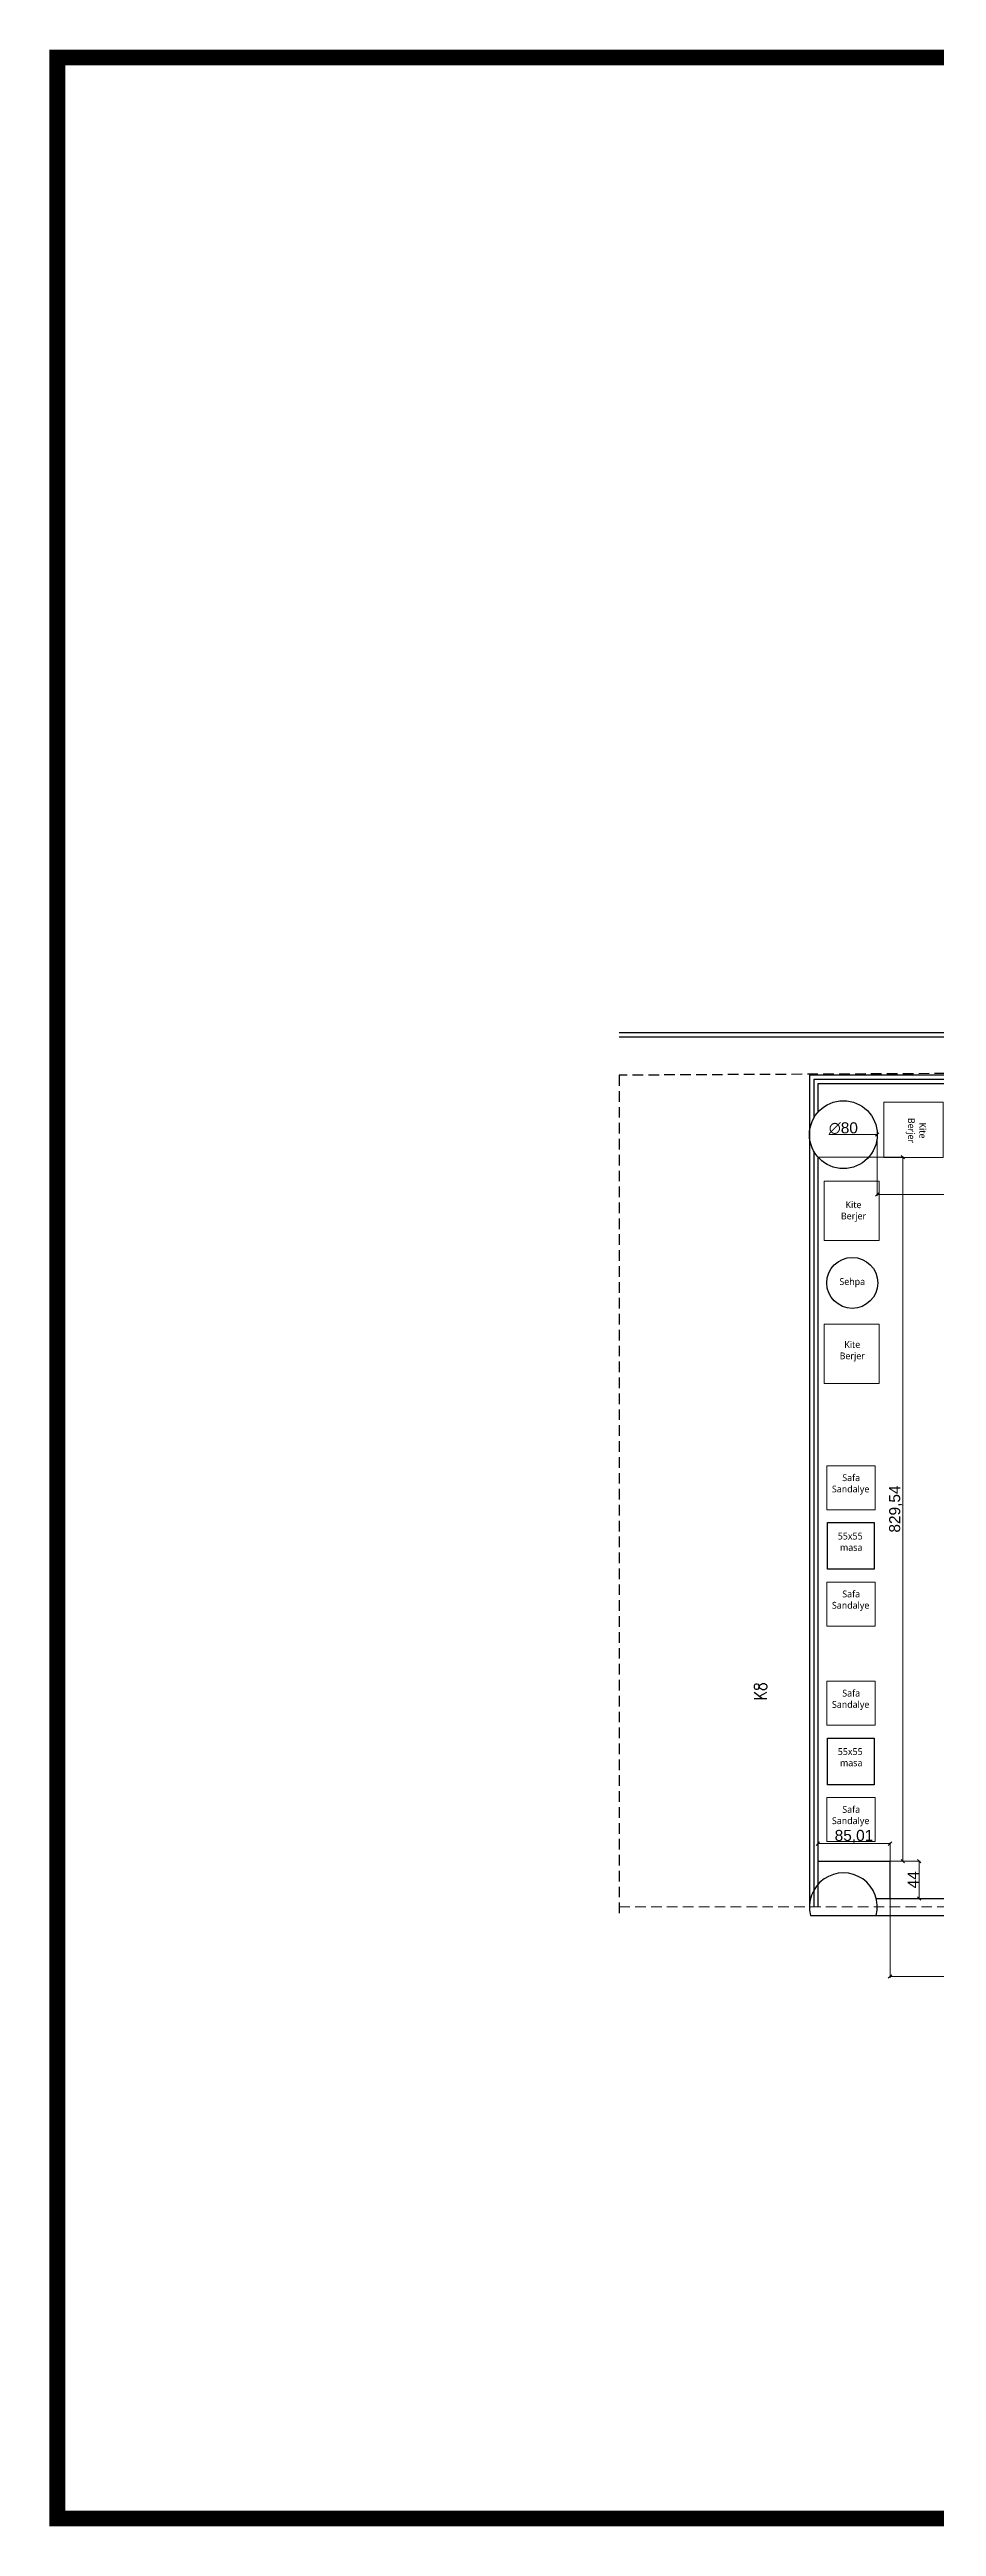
# Model space of a CAD drawing. Header units: millimetres. Extents: x 5603074 to 5608376, y 255765 to 258684.
# Drawn here: x 5603074 to 5604120, y 255765 to 258684 of the extents above; entities that cross this region are included whole.
import ezdxf

# ---------------------------------------------------------------- set-up
doc = ezdxf.new("R2010")
doc.units = ezdxf.units.MM
doc.header["$LTSCALE"] = 100
doc.header["$PDMODE"] = 2
doc.linetypes.add('HIDDEN2', pattern=[0.1875, 0.125, -0.0625])
for name, color, linetype, lineweight in [('AKS', 63, 'HIDDEN2', 5), ('t_olcu', 252, 'Continuous', 20), ('t_tefris', 44, 'Continuous', 25), ('t_tefrişoturum', 25, 'Continuous', 15), ('t_yazı', 7, 'Continuous', 25)]:
    doc.layers.add(name, color=color, linetype=linetype, lineweight=lineweight)
for name, color, linetype in [('cam', 4, 'Continuous'), ('DUVAR', 2, 'Continuous'), ('KOLON', 1, 'Continuous'), ('PARSEL', 4, 'Continuous'), ('YK-KUCUK-ing', 10, 'Continuous')]:
    doc.layers.add(name, color=color, linetype=linetype)
doc.styles.add('100', font='romans.shx', dxfattribs={"width": 0.7, "height": 15})
doc.styles.get("Standard").update_dxf_attribs({"font": 'arial.ttf'})
doc.dimstyles.new('olcu50', dxfattribs={"dimtxt": 13, "dimasz": 4, "dimexe": 1.25, "dimexo": 0.625, "dimtad": 1, "dimtxsty": 'Standard', "dimblk": 'OBLIQUE', "dimcen": 2.5, "dimclrd": 256, "dimclre": 256, "dimclrt": 7, "dimadec": 0, "dimazin": 0, "dimtfac": 1, "dimtmove": 0, "dimatfit": 3, "dimldrblk": 'OBLIQUE', "dimfxl": 1, "dimlwd": -1, "dimlwe": -1, "dimarcsym": 0})

# ---------------------------------------------------------------- blocks, each defined once
blk = doc.blocks.new('_OBLIQUE')
at = {"color": 0, "linetype": 'ByBlock'}
blk.add_line((-0.5, -0.5), (0.5, 0.5), dxfattribs=at)
blk = doc.blocks.new('*D239')
at = {"layer": 'Defpoints', "color": 0, "transparency": 16777216}
for p in [(5604065.2, 256505.1), (5604615, 256505.1), (5604615, 256412.9)]:
    blk.add_point(p, dxfattribs=at)
at = {"layer": 't_olcu', "transparency": 16777216}
for p, q in [((5604065.2, 256504.5), (5604065.2, 256411.6)), ((5604615, 256504.5), (5604615, 256411.6)), ((5604065.2, 256412.9), (5604615, 256412.9))]:
    blk.add_line(p, q, dxfattribs=at)
at = {"layer": 't_olcu', "transparency": 16777216, "xscale": 4, "yscale": 4, "zscale": 4, "rotation": 180}
blk.add_blockref('_OBLIQUE', (5604065.2, 256412.9), dxfattribs=at)
at = {"layer": 't_olcu', "transparency": 16777216, "xscale": 4, "yscale": 4, "zscale": 4}
blk.add_blockref('_OBLIQUE', (5604615, 256412.9), dxfattribs=at)
at = {"layer": 't_olcu', "color": 7, "transparency": 16777216, "insert": (5604340.1, 256421.3), "char_height": 13, "attachment_point": 5}
blk.add_mtext('549,8', dxfattribs=at)
blk = doc.blocks.new('*D240')
at = {"layer": 'Defpoints', "color": 0, "transparency": 16777216}
for p in [(5604065.2, 256549.1), (5604099.5, 256549.1), (5604065.2, 256505.1)]:
    blk.add_point(p, dxfattribs=at)
at = {"layer": 't_olcu', "transparency": 16777216}
for p, q in [((5604065.9, 256549.1), (5604100.8, 256549.1)), ((5604099.5, 256505.1), (5604099.5, 256549.1)), ((5604065.9, 256505.1), (5604100.8, 256505.1))]:
    blk.add_line(p, q, dxfattribs=at)
at = {"layer": 't_olcu', "transparency": 16777216, "xscale": 4, "yscale": 4, "zscale": 4}
for p, rotation in [((5604099.5, 256549.1), 90), ((5604099.5, 256505.1), 270)]:
    blk.add_blockref('_OBLIQUE', p, dxfattribs=dict(at, rotation=rotation))
at = {"layer": 't_olcu', "color": 7, "transparency": 16777216, "insert": (5604092.4, 256527.1), "char_height": 13, "attachment_point": 5, "rotation": 90}
blk.add_mtext('44', dxfattribs=at)
blk = doc.blocks.new('*D241')
at = {"layer": 'Defpoints', "color": 0, "transparency": 16777216}
for p in [(5603980.2, 256569.6), (5603980.2, 256549.1), (5604065.2, 256549.1)]:
    blk.add_point(p, dxfattribs=at)
at = {"layer": 't_olcu', "transparency": 16777216}
for p, q in [((5603980.2, 256549.7), (5603980.2, 256570.9)), ((5604065.2, 256569.6), (5603980.2, 256569.6)), ((5604065.2, 256549.7), (5604065.2, 256570.9))]:
    blk.add_line(p, q, dxfattribs=at)
at = {"layer": 't_olcu', "transparency": 16777216, "xscale": 4, "yscale": 4, "zscale": 4, "rotation": 180}
blk.add_blockref('_OBLIQUE', (5603980.2, 256569.6), dxfattribs=at)
at = {"layer": 't_olcu', "transparency": 16777216, "xscale": 4, "yscale": 4, "zscale": 4}
blk.add_blockref('_OBLIQUE', (5604065.2, 256569.6), dxfattribs=at)
at = {"layer": 't_olcu', "color": 7, "transparency": 16777216, "insert": (5604022.7, 256578.1), "char_height": 13, "attachment_point": 5}
blk.add_mtext('85,01', dxfattribs=at)
blk = doc.blocks.new('*D242')
at = {"layer": 'Defpoints', "color": 0, "transparency": 16777216}
for p in [(5603980.2, 257378.7), (5604080.4, 257378.7), (5603980.2, 256549.1)]:
    blk.add_point(p, dxfattribs=at)
at = {"layer": 't_olcu', "transparency": 16777216}
for p, q in [((5603980.9, 257378.7), (5604081.6, 257378.7)), ((5604080.4, 256549.1), (5604080.4, 257378.7)), ((5603980.9, 256549.1), (5604081.6, 256549.1))]:
    blk.add_line(p, q, dxfattribs=at)
at = {"layer": 't_olcu', "transparency": 16777216, "xscale": 4, "yscale": 4, "zscale": 4}
for p, rotation in [((5604080.4, 257378.7), 90), ((5604080.4, 256549.1), 270)]:
    blk.add_blockref('_OBLIQUE', p, dxfattribs=dict(at, rotation=rotation))
at = {"layer": 't_olcu', "color": 7, "transparency": 16777216, "insert": (5604071.9, 256963.9), "char_height": 13, "attachment_point": 5, "rotation": 90}
blk.add_mtext('829,54', dxfattribs=at)
blk = doc.blocks.new('*D243')
at = {"layer": 'Defpoints', "color": 0, "transparency": 16777216}
for p in [(5604050.2, 257405.1), (5604625.2, 257405.1), (5604625.2, 257334.4)]:
    blk.add_point(p, dxfattribs=at)
at = {"layer": 't_olcu', "transparency": 16777216}
for p, q in [((5604050.2, 257404.5), (5604050.2, 257333.1)), ((5604625.2, 257404.5), (5604625.2, 257333.1)), ((5604050.2, 257334.4), (5604625.2, 257334.4))]:
    blk.add_line(p, q, dxfattribs=at)
at = {"layer": 't_olcu', "transparency": 16777216, "xscale": 4, "yscale": 4, "zscale": 4, "rotation": 180}
blk.add_blockref('_OBLIQUE', (5604050.2, 257334.4), dxfattribs=at)
at = {"layer": 't_olcu', "transparency": 16777216, "xscale": 4, "yscale": 4, "zscale": 4}
blk.add_blockref('_OBLIQUE', (5604625.2, 257334.4), dxfattribs=at)
at = {"layer": 't_olcu', "color": 7, "transparency": 16777216, "insert": (5604337.7, 257341.6), "char_height": 13, "attachment_point": 5}
blk.add_mtext('575', dxfattribs=at)
blk = doc.blocks.new('*D245')
at = {"layer": 'Defpoints', "color": 0, "transparency": 16777216}
for p in [(5603970.2, 257405.1), (5604050.2, 257405.1)]:
    blk.add_point(p, dxfattribs=at)
at = {"layer": 't_olcu', "transparency": 16777216}
blk.add_line((5603993.2, 257405.1), (5604050.2, 257405.1), dxfattribs=at)
at = {"layer": 't_olcu', "transparency": 16777216, "xscale": 4, "yscale": 4, "zscale": 4}
blk.add_blockref('_OBLIQUE', (5604050.2, 257405.1), dxfattribs=at)
at = {"layer": 't_olcu', "color": 7, "transparency": 16777216, "insert": (5604010.2, 257412.7), "char_height": 13, "attachment_point": 5}
blk.add_mtext('∅80', dxfattribs=at)

msp = doc.modelspace()

# ---------------------------------------------------------------- linework, layer by layer
at = {"color": 252, "const_width": 18.717}
msp.add_lwpolyline([(5603083.312, 255774.354), (5603083.312, 258674.392), (5608366.296, 258674.392), (5608366.296, 255774.354)], close=True, dxfattribs=at)
at = {"layer": 'AKS'}
msp.add_line((5603745.952, 256495.117), (5606688.31, 256495.117), dxfattribs=at)
at = {"layer": 'cam'}
for points in [[(5607055.239, 257525.117), (5603745.952, 257525.117)], [(5607055.239, 257520.117), (5603745.952, 257520.117)], [(5604775.231, 257475.117), (5603970.231, 257475.117)], [(5604115.231, 257475.117), (5603975.231, 257475.117), (5603970.231, 257475.117), (5603970.231, 257370.117)], [(5604775.231, 257470.117), (5603975.231, 257470.117)], [(5604115.231, 257470.117), (5603975.231, 257470.117), (5603975.231, 257424.482)], [(5604775.231, 257465.117), (5603980.231, 257465.117)], [(5604115.231, 257465.117), (5603980.231, 257465.117), (5603980.231, 257431.574)], [(5603975.231, 257385.752), (5603975.231, 256495.117)], [(5603980.231, 257378.659), (5603980.231, 256495.117)], [(5603970.231, 257370.117), (5603970.231, 256495.117)]]:
    msp.add_lwpolyline(points, dxfattribs=at)
at = {"layer": 'DUVAR'}
for points in [[(5604048.961, 256505.117), (5604616.242, 256505.117)], [(5603971.502, 256485.117), (5604616.242, 256485.117)]]:
    msp.add_lwpolyline(points, dxfattribs=at)
at = {"layer": 'KOLON'}
for p in [(5603980.231, 256549.117), (5604065.242, 256505.117)]:
    msp.add_line(p, (5604065.242, 256549.117), dxfattribs=at)
msp.add_circle((5604010.231, 257405.117), 40, dxfattribs=at)
msp.add_arc((5604010.231, 256495.117), 40, 345.522488, 194.477512, dxfattribs=at)
at = {"layer": 'PARSEL', "linetype": 'HIDDEN2'}
msp.add_lwpolyline([(5607055.239, 257491.971), (5603745.952, 257475.117), (5603745.946, 256485.117)], dxfattribs=at)
at = {"layer": 't_tefris', "linetype": 'Continuous'}
for points in [[(5604046.682, 256892.904), (5603991.682, 256892.904), (5603991.682, 256947.904), (5604046.682, 256947.904), (5604046.682, 256892.904)], [(5604046.682, 256639.029), (5603991.682, 256639.029), (5603991.682, 256694.029), (5604046.682, 256694.029), (5604046.682, 256639.029)]]:
    msp.add_lwpolyline(points, dxfattribs=at)
msp.add_circle((5604020.672, 257230.411), 30, dxfattribs=at)
at = {"layer": 't_tefrişoturum'}
for points in [[(5604127.961, 257443.21), (5604127.961, 257378.21), (5604057.961, 257378.21), (5604057.961, 257443.21), (5604126.461, 257443.21)], [(5603987.422, 257350.411), (5604052.422, 257350.411), (5604052.422, 257280.411), (5603987.422, 257280.411), (5603987.422, 257348.911)], [(5603987.422, 257181.911), (5604052.422, 257181.911), (5604052.422, 257111.911), (5603987.422, 257111.911), (5603987.422, 257180.411)], [(5604047.682, 256962.904), (5603990.682, 256962.904), (5603990.682, 257014.904), (5604047.682, 257014.904), (5604047.682, 256962.904)], [(5604047.682, 256825.904), (5603990.682, 256825.904), (5603990.682, 256877.904), (5604047.682, 256877.904), (5604047.682, 256825.904)], [(5604047.682, 256709.029), (5603990.682, 256709.029), (5603990.682, 256761.029), (5604047.682, 256761.029), (5604047.682, 256709.029)], [(5604047.682, 256572.029), (5603990.682, 256572.029), (5603990.682, 256624.029), (5604047.682, 256624.029), (5604047.682, 256572.029)]]:
    msp.add_lwpolyline(points, close=True, dxfattribs=at)

# ---------------------------------------------------------------- texts
at = {"layer": 't_yazı', "insert": (5604095.788, 257431.523), "char_height": 8, "width": 43.28707, "attachment_point": 4, "rotation": 270}
msp.add_mtext('\\pi12.179;{\\fLucida Sans Unicode|b0|i0|c162|p34;Kite \\P\\pi6.7057;Berjer}', dxfattribs=at)
at = {"layer": 't_yazı', "char_height": 8, "width": 43.28707, "attachment_point": 4}
for s, insert in [('\\pi12.179;{\\fLucida Sans Unicode|b0|i0|c162|p34;Kite \\P\\pi6.7057;Berjer}', (5604000.601, 257314.523)), ('\\pi6.0084;{\\fLucida Sans Unicode|b0|i0|c162|p34;Sehpa}', (5603999.494, 257230.604)), ('\\pi12.179;{\\fLucida Sans Unicode|b0|i0|c162|p34;Kite \\P\\pi6.7057;Berjer}', (5603999.109, 257149.738)), ('\\pi10.919;{\\fLucida Sans Unicode|b0|i0|c162|p34;Safa \\P\\pi-1.2889;Sandalye}', (5603998.016, 256992.829)), ('\\pi5.5787;{\\fLucida Sans Unicode|b0|i0|c162|p34;55x55 \\P\\pi8.2084;masa}', (5603998.032, 256925.278)), ('\\pi10.919;{\\fLucida Sans Unicode|b0|i0|c162|p34;Safa \\P\\pi-1.2889;Sandalye}', (5603998.016, 256855.829)), ('\\pi10.919;{\\fLucida Sans Unicode|b0|i0|c162|p34;Safa \\P\\pi-1.2889;Sandalye}', (5603998.016, 256738.953)), ('\\pi5.5787;{\\fLucida Sans Unicode|b0|i0|c162|p34;55x55 \\P\\pi8.2084;masa}', (5603998.032, 256671.402)), ('\\pi10.919;{\\fLucida Sans Unicode|b0|i0|c162|p34;Safa \\P\\pi-1.2889;Sandalye}', (5603998.016, 256601.953))]:
    msp.add_mtext(s, dxfattribs=dict(at, insert=insert))
at = {"layer": 'YK-KUCUK-ing', "style": '100', "width": 0.8}
msp.add_text('K8', height=15, rotation=90, dxfattribs=at).set_placement((5603919.987, 256738.684))

# ---------------------------------------------------------------- dimensions: what is measured, and where the dimension line sits
at = {"layer": 't_olcu'}
dim = msp.add_diameter_dim_2p(p1=(5603970.231, 257405.117), p2=(5604050.231, 257405.117), dimstyle='olcu50', dxfattribs=at)
dim.commit()
dim.dimension.update_dxf_attribs({"geometry": '*D245', "text_midpoint": (5604010.231, 257405.117), "dimtype": 163})
for base, p1, p2, picture, middle in [((5604625.231, 257334.356), (5604050.231, 257405.117), (5604625.231, 257405.117), '*D243', (5604337.731, 257341.592)), ((5603980.231, 256569.647), (5604065.242, 256549.117), (5603980.231, 256549.117), '*D241', (5604022.737, 256578.084)), ((5604615.042, 256412.868), (5604065.242, 256505.117), (5604615.042, 256505.117), '*D239', (5604340.142, 256421.306))]:
    dim = msp.add_linear_dim(base=base, p1=p1, p2=p2, dimstyle='olcu50', dxfattribs=at)
    dim.commit()
    dim.dimension.update_dxf_attribs({"geometry": picture, "text_midpoint": middle})
for base, p1, p2, picture, middle in [((5604080.358, 257378.659), (5603980.231, 256549.117), (5603980.231, 257378.659), '*D242', (5604071.921, 256963.888)), ((5604099.548, 256549.117), (5604065.242, 256505.117), (5604065.242, 256549.117), '*D240', (5604092.423, 256527.117))]:
    dim = msp.add_linear_dim(base=base, p1=p1, p2=p2, angle=90, dimstyle='olcu50', dxfattribs=at)
    dim.commit()
    dim.dimension.update_dxf_attribs({"geometry": picture, "text_midpoint": middle})

doc.saveas('drawing.dxf')
